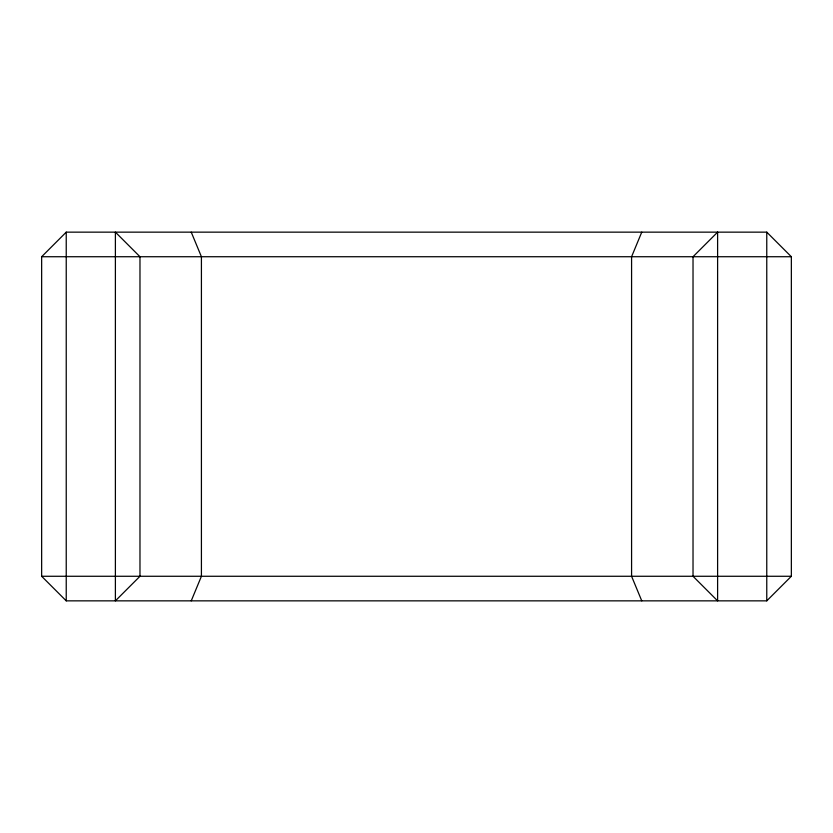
<?xml version="1.0" encoding="UTF-8"?>
<svg xmlns="http://www.w3.org/2000/svg" width="833" height="833" viewBox="0 0 833 833"><rect width="100%" height="100%" fill="white"/><g stroke="black" fill="none" stroke-linecap="round" stroke-linejoin="round"><path stroke-width="1.25" d="M191.236 600.853L201.419 576.269L201.419 256.731L191.236 232.147M641.764 232.147L631.581 256.731L631.581 576.269L641.764 600.853M41.65 256.731L66.234 232.147L766.766 232.147L791.35 256.731L791.35 576.269L766.766 600.853L66.234 600.853L41.65 576.269L41.65 256.731L791.35 256.731M41.65 576.269L791.35 576.269M766.766 232.147L766.766 600.853M66.234 232.147L66.234 600.853M139.975 576.269L115.391 600.853L115.391 232.147L139.975 256.731L139.975 576.269M717.609 232.147L693.025 256.731L693.025 576.269L717.609 600.853L717.609 232.147"/></g></svg>
